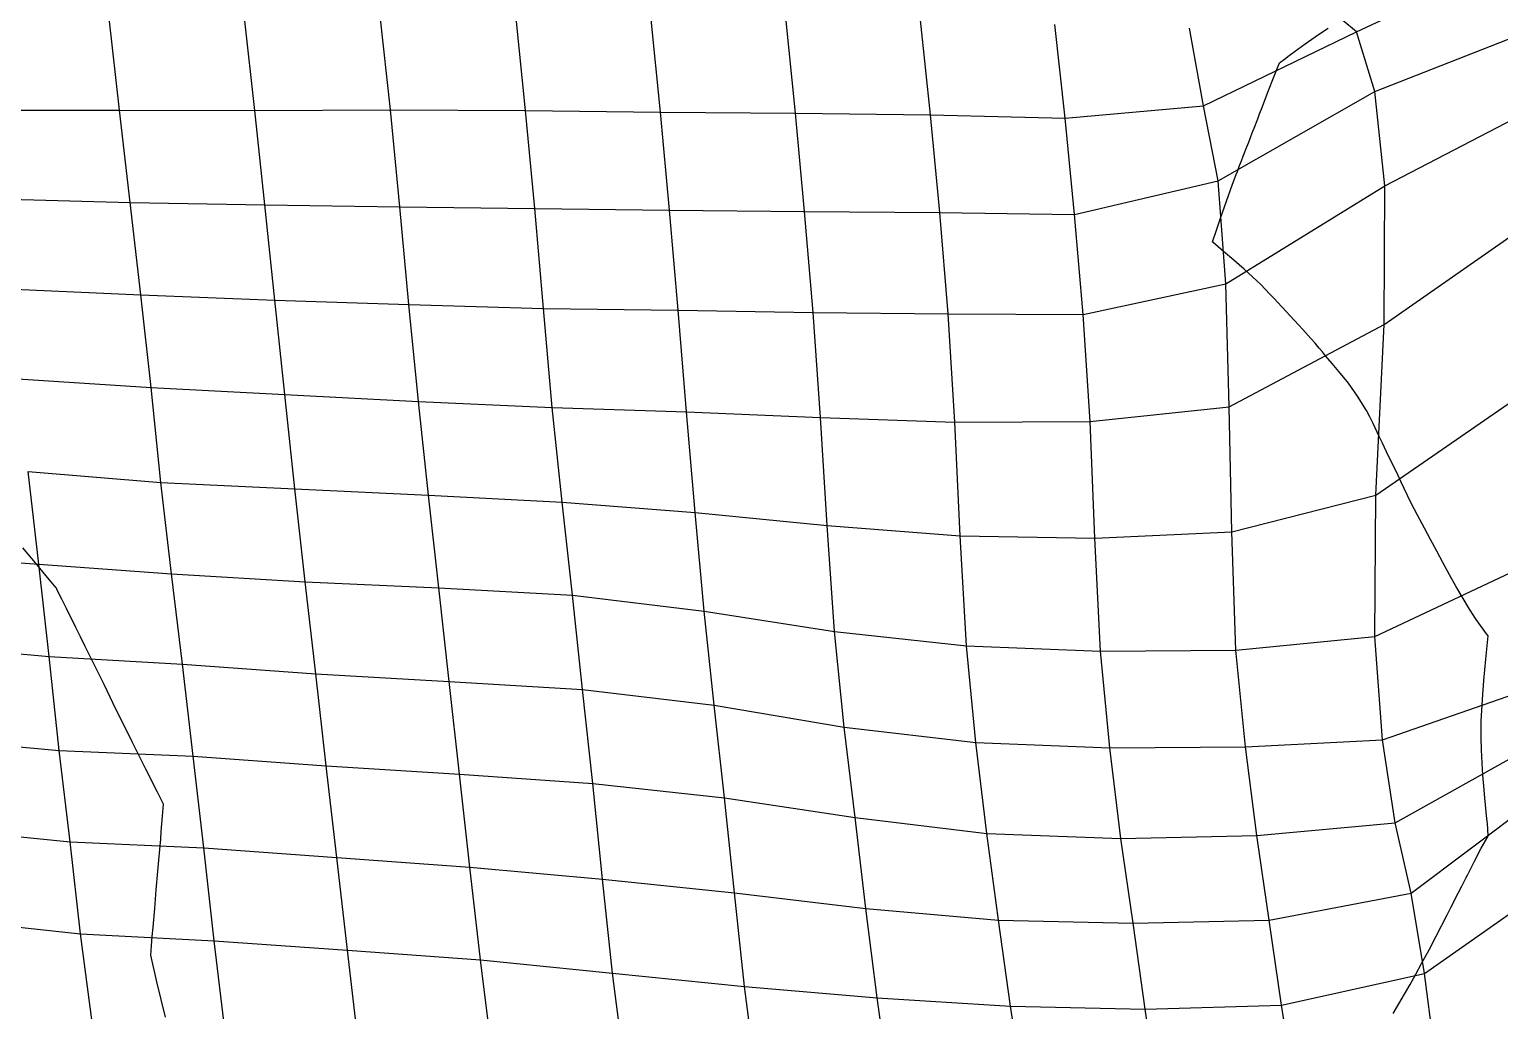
# Model space of a CAD drawing. Header units: metres. Extents: x -1994 to 1259, y -764 to 1460.
# Drawn here: x -1246 to -703, y 48 to 410 of the extents above; entities that cross this region are included whole.
import ezdxf

# ---------------------------------------------------------------- set-up
doc = ezdxf.new("R2010")
doc.units = ezdxf.units.M

msp = doc.modelspace()

# ---------------------------------------------------------------- linework, layer by layer
for p, q in [((-755.5172, 409.54034, -4328.5435), (-699.1654, 435.9453, -4353.5825)), ((-1212.3666, 380.66797, -4337.759), (-1216.2805, 414.63727, -4300.862)), ((-1162.406, 380.55493, -4333.0034), (-1166.2727, 414.71985, -4296.326)), ((-1112.3633, 380.7826, -4328.631), (-1116.1074, 415.4557, -4292.5244)), ((-1062.4434, 380.50092, -4323.686), (-1066.0234, 415.85468, -4288.3447)), ((-1012.5914, 379.9369, -4318.424), (-1016.15735, 415.34973, -4283.149)), ((-962.6967, 379.5501, -4313.3613), (-966.28754, 414.85992, -4277.97)), ((-912.86743, 378.8922, -4307.9937), (-916.5264, 413.91907, -4272.2847)), ((-755.5172, 409.54034, -4328.5435), (-765.5843, 417.979, -4262.9614)), ((-863.16156, 377.7223, -4302.051), (-866.9435, 412.23907, -4265.7686)), ((-812.07684, 382.27344, -4302.536), (-817.27783, 410.9024, -4259.6387)), ((-812.07684, 382.27344, -4302.536), (-755.5172, 409.54034, -4328.5435)), ((-772.09143, 406.8786, -4298.414), (-769.6295, 408.54773, -4297.3677)), ((-769.6295, 408.54773, -4297.3677), (-765.95404, 410.95312, -4295.678)), ((-748.71265, 387.5647, -4378.916), (-755.5172, 409.54034, -4328.5435)), ((-748.71265, 387.5647, -4378.916), (-693.5093, 409.20502, -4398.6016)), ((-780.378, 400.8078, -4301.274), (-778.6002, 402.1349, -4300.697)), ((-778.6002, 402.1349, -4300.697), (-777.2475, 403.14496, -4300.258)), ((-777.2475, 403.14496, -4300.258), (-775.8929, 404.14075, -4299.795)), ((-775.8929, 404.14075, -4299.795), (-774.535, 405.11877, -4299.302)), ((-774.535, 405.11877, -4299.302), (-772.09143, 406.8786, -4298.414)), ((-785.97925, 393.16046, -4310.14), (-783.9256, 398.0636, -4302.2856)), ((-783.9256, 398.0636, -4302.2856), (-782.15924, 399.43982, -4301.7964)), ((-782.15924, 399.43982, -4301.7964), (-780.378, 400.8078, -4301.274)), ((-788.27954, 387.23077, -4316.834), (-785.97925, 393.16046, -4310.14)), ((-806.6613, 354.53473, -4346.4336), (-748.71265, 387.5647, -4378.916)), ((-790.6793, 380.9773, -4323.49), (-788.27954, 387.23077, -4316.834)), ((-745.0361, 352.61078, -4414.707), (-748.71265, 387.5647, -4378.916)), ((-1262.3606, 380.64246, -4342.3584), (-1212.3666, 380.66797, -4337.759)), ((-1208.51, 346.46106, -4374.3887), (-1212.3666, 380.66797, -4337.759)), ((-1212.3666, 380.66797, -4337.759), (-1162.406, 380.55493, -4333.0034)), ((-1162.406, 380.55493, -4333.0034), (-1112.3633, 380.7826, -4328.631)), ((-1158.7267, 345.61212, -4368.8066), (-1162.406, 380.55493, -4333.0034)), ((-1108.9028, 344.93127, -4363.413), (-1112.3633, 380.7826, -4328.631)), ((-1112.3633, 380.7826, -4328.631), (-1062.4434, 380.50092, -4323.686)), ((-1059.0771, 344.2589, -4358.03), (-1062.4434, 380.50092, -4323.686)), ((-1062.4434, 380.50092, -4323.686), (-1012.5914, 379.9369, -4318.424)), ((-863.16156, 377.7223, -4302.051), (-812.07684, 382.27344, -4302.536)), ((-806.6613, 354.53473, -4346.4336), (-812.07684, 382.27344, -4302.536)), ((-791.355, 379.21655, -4325.3643), (-790.6793, 380.9773, -4323.49)), ((-745.0361, 352.61078, -4414.707), (-687.864, 382.4195, -4443.5703)), ((-1009.2299, 343.67523, -4352.7456), (-1012.5914, 379.9369, -4318.424)), ((-1012.5914, 379.9369, -4318.424), (-962.6967, 379.5501, -4313.3613)), ((-959.36066, 343.1834, -4347.5645), (-962.6967, 379.5501, -4313.3613)), ((-962.6967, 379.5501, -4313.3613), (-912.86743, 378.8922, -4307.9937)), ((-909.4684, 342.7868, -4342.4907), (-912.86743, 378.8922, -4307.9937)), ((-912.86743, 378.8922, -4307.9937), (-863.16156, 377.7223, -4302.051)), ((-859.6516, 342.07703, -4337.065), (-863.16156, 377.7223, -4302.051)), ((-793.36755, 373.99298, -4331.047), (-792.02795, 377.46698, -4327.25)), ((-792.02795, 377.46698, -4327.25), (-791.355, 379.21655, -4325.3643)), ((-795.36536, 368.82837, -4336.7876), (-794.03424, 372.2685, -4332.9575)), ((-794.03424, 372.2685, -4332.9575), (-793.36755, 373.99298, -4331.047)), ((-797.36035, 363.66797, -4342.506), (-796.0299, 367.11255, -4338.707)), ((-796.0299, 367.11255, -4338.707), (-795.36536, 368.82837, -4336.7876)), ((-799.51746, 358.02283, -4348.3726), (-799.11255, 359.09705, -4347.3423)), ((-799.11255, 359.09705, -4347.3423), (-798.7173, 360.13116, -4346.2666)), ((-798.7173, 360.13116, -4346.2666), (-798.0417, 361.89935, -4344.4277)), ((-798.0417, 361.89935, -4344.4277), (-797.36035, 363.66797, -4342.506)), ((-859.6516, 342.07703, -4337.065), (-806.6613, 354.53473, -4346.4336)), ((-803.745, 316.4265, -4378.6797), (-806.6613, 354.53473, -4346.4336)), ((-802.7742, 349.12927, -4355.446), (-801.29675, 353.24524, -4352.6294)), ((-801.29675, 353.24524, -4352.6294), (-799.9309, 356.91235, -4349.3623)), ((-799.9309, 356.91235, -4349.3623), (-799.51746, 358.02283, -4348.3726)), ((-1258.1562, 347.87848, -4380.6094), (-1208.51, 346.46106, -4374.3887)), ((-805.7237, 340.77625, -4360.414), (-802.7742, 349.12927, -4355.446)), ((-803.745, 316.4265, -4378.6797), (-745.0361, 352.61078, -4414.707)), ((-745.26953, 301.43353, -4432.27), (-745.0361, 352.61078, -4414.707)), ((-1204.6018, 312.4676, -4411.259), (-1208.51, 346.46106, -4374.3887)), ((-1208.51, 346.46106, -4374.3887), (-1158.7267, 345.61212, -4368.8066)), ((-1155.0967, 310.46527, -4404.3804), (-1158.7267, 345.61212, -4368.8066)), ((-1158.7267, 345.61212, -4368.8066), (-1108.9028, 344.93127, -4363.413)), ((-1105.5022, 308.83252, -4397.918), (-1108.9028, 344.93127, -4363.413)), ((-1108.9028, 344.93127, -4363.413), (-1059.0771, 344.2589, -4358.03)), ((-1055.861, 307.39478, -4391.674), (-1059.0771, 344.2589, -4358.03)), ((-1059.0771, 344.2589, -4358.03), (-1009.2299, 343.67523, -4352.7456)), ((-1006.03516, 306.7224, -4386.29), (-1009.2299, 343.67523, -4352.7456)), ((-1009.2299, 343.67523, -4352.7456), (-959.36066, 343.1834, -4347.5645)), ((-956.23926, 305.92603, -4380.767), (-959.36066, 343.1834, -4347.5645)), ((-959.36066, 343.1834, -4347.5645), (-909.4684, 342.7868, -4342.4907)), ((-906.38904, 305.3548, -4375.497), (-909.4684, 342.7868, -4342.4907)), ((-909.4684, 342.7868, -4342.4907), (-859.6516, 342.07703, -4337.065)), ((-745.26953, 301.43353, -4432.27), (-685.131, 343.55035, -4474.962)), ((-856.44775, 305.16162, -4370.6514), (-859.6516, 342.07703, -4337.065)), ((-807.26636, 336.33936, -4362.685), (-805.7237, 340.77625, -4360.414)), ((-808.773, 331.98163, -4364.783), (-807.26636, 336.33936, -4362.685)), ((-808.67993, 331.90155, -4364.9062), (-808.773, 331.98163, -4364.783)), ((-808.58685, 331.82153, -4365.029), (-808.67993, 331.90155, -4364.9062)), ((-808.4939, 331.74133, -4365.152), (-808.58685, 331.82153, -4365.029)), ((-806.5865, 330.0993, -4367.6694), (-808.4939, 331.74133, -4365.152)), ((-804.6793, 328.47394, -4370.198), (-806.5865, 330.0993, -4367.6694)), ((-800.89966, 325.23834, -4375.199), (-804.6793, 328.47394, -4370.198)), ((-798.9222, 323.5376, -4377.8105), (-800.89966, 325.23834, -4375.199)), ((-797.0497, 321.87665, -4380.2495), (-798.9222, 323.5376, -4377.8105)), ((-793.9034, 319.08557, -4384.348), (-797.0497, 321.87665, -4380.2495)), ((-856.44775, 305.16162, -4370.6514), (-803.745, 316.4265, -4378.6797)), ((-802.5884, 271.0163, -4402.7227), (-803.745, 316.4265, -4378.6797)), ((-790.7578, 316.12524, -4388.332), (-793.9034, 319.08557, -4384.348)), ((-787.6302, 312.82404, -4392.0537), (-790.7578, 316.12524, -4388.332)), ((-1254.0676, 314.63403, -4418.3213), (-1204.6018, 312.4676, -4411.259)), ((-1200.7737, 278.14252, -4447.756), (-1204.6018, 312.4676, -4411.259)), ((-1204.6018, 312.4676, -4411.259), (-1155.0967, 310.46527, -4404.3804)), ((-1151.3906, 275.63336, -4440.3086), (-1155.0967, 310.46527, -4404.3804)), ((-1155.0967, 310.46527, -4404.3804), (-1105.5022, 308.83252, -4397.918)), ((-786.1017, 311.2104, -4393.873), (-787.6302, 312.82404, -4392.0537)), ((-784.5743, 309.5819, -4395.6807), (-786.1017, 311.2104, -4393.873)), ((-781.5211, 306.30652, -4399.279), (-784.5743, 309.5819, -4395.6807)), ((-1102.0209, 273.06848, -4432.7983), (-1105.5022, 308.83252, -4397.918)), ((-1105.5022, 308.83252, -4397.918), (-1055.861, 307.39478, -4391.674)), ((-1052.5845, 270.78052, -4425.5996), (-1055.861, 307.39478, -4391.674)), ((-1055.861, 307.39478, -4391.674), (-1006.03516, 306.7224, -4386.29)), ((-1002.9918, 269.1405, -4419.1284), (-1006.03516, 306.7224, -4386.29)), ((-1006.03516, 306.7224, -4386.29), (-956.23926, 305.92603, -4380.767)), ((-953.5103, 267.03973, -4412.1396), (-956.23926, 305.92603, -4380.767)), ((-956.23926, 305.92603, -4380.767), (-906.38904, 305.3548, -4375.497)), ((-903.921, 265.386, -4405.6533), (-906.38904, 305.3548, -4375.497)), ((-906.38904, 305.3548, -4375.497), (-856.44775, 305.16162, -4370.6514)), ((-853.86835, 265.65503, -4401.327), (-856.44775, 305.16162, -4370.6514)), ((-779.99536, 304.65942, -4401.0703), (-781.5211, 306.30652, -4399.279)), ((-776.9619, 301.35596, -4404.6133), (-779.99536, 304.65942, -4401.0703)), ((-802.5884, 271.0163, -4402.7227), (-745.26953, 301.43353, -4432.27)), ((-775.40735, 299.64795, -4406.4185), (-776.9619, 301.35596, -4404.6133)), ((-772.39026, 296.276, -4409.884), (-775.40735, 299.64795, -4406.4185)), ((-748.3646, 238.38281, -4436.492), (-745.26953, 301.43353, -4432.27)), ((-770.85535, 294.5304, -4411.6274), (-772.39026, 296.276, -4409.884)), ((-769.3525, 292.76672, -4413.298), (-770.85535, 294.5304, -4411.6274)), ((-768.1445, 291.34894, -4414.6406), (-769.3525, 292.76672, -4413.298)), ((-766.9362, 289.93103, -4415.9834), (-768.1445, 291.34894, -4414.6406)), ((-764.53, 287.07556, -4418.6367), (-766.9362, 289.93103, -4415.9834)), ((-763.31366, 285.6161, -4419.9673), (-764.53, 287.07556, -4418.6367)), ((-762.1206, 284.14697, -4421.247), (-763.31366, 285.6161, -4419.9673)), ((-758.54834, 279.74835, -4425.08), (-762.1206, 284.14697, -4421.247)), ((-1249.9858, 281.36127, -4456.001), (-1200.7737, 278.14252, -4447.756)), ((-1197.1107, 243.13208, -4483.4834), (-1200.7737, 278.14252, -4447.756)), ((-1200.7737, 278.14252, -4447.756), (-1151.3906, 275.63336, -4440.3086)), ((-755.1344, 274.96857, -4428.3584), (-758.54834, 279.74835, -4425.08)), ((-748.3646, 238.38281, -4436.492), (-688.36096, 279.9403, -4478.556)), ((-1147.6865, 240.79364, -4476.2275), (-1151.3906, 275.63336, -4440.3086)), ((-1151.3906, 275.63336, -4440.3086), (-1102.0209, 273.06848, -4432.7983)), ((-1098.2771, 238.39343, -4468.9023), (-1102.0209, 273.06848, -4432.7983)), ((-1102.0209, 273.06848, -4432.7983), (-1052.5845, 270.78052, -4425.5996)), ((-751.809, 269.6631, -4431.1187), (-755.1344, 274.96857, -4428.3584)), ((-1048.9188, 235.78125, -4461.3394), (-1052.5845, 270.78052, -4425.5996)), ((-1052.5845, 270.78052, -4425.5996), (-1002.9918, 269.1405, -4419.1284)), ((-999.82837, 232.05762, -4452.5273), (-1002.9918, 269.1405, -4419.1284)), ((-1002.9918, 269.1405, -4419.1284), (-953.5103, 267.03973, -4412.1396)), ((-951.0134, 227.19116, -4442.431), (-953.5103, 267.03973, -4412.1396)), ((-953.5103, 267.03973, -4412.1396), (-903.921, 265.386, -4405.6533)), ((-853.86835, 265.65503, -4401.327), (-802.5884, 271.0163, -4402.7227)), ((-801.6121, 224.8584, -4425.9253), (-802.5884, 271.0163, -4402.7227)), ((-751.8025, 269.6526, -4431.124), (-751.809, 269.6631, -4431.1187)), ((-751.796, 269.64227, -4431.1294), (-751.8025, 269.6526, -4431.124)), ((-751.7896, 269.63196, -4431.135), (-751.796, 269.64227, -4431.1294)), ((-750.6254, 267.28748, -4432.1484), (-751.7896, 269.63196, -4431.135)), ((-749.4391, 264.85205, -4433.1533), (-750.6254, 267.28748, -4432.1484)), ((-903.921, 265.386, -4405.6533), (-853.86835, 265.65503, -4401.327)), ((-901.9372, 223.40845, -4433.5527), (-903.921, 265.386, -4405.6533)), ((-852.1633, 222.52081, -4427.9272), (-853.86835, 265.65503, -4401.327)), ((-747.1317, 260.0808, -4435.0854), (-749.4391, 264.85205, -4433.1533)), ((-745.9772, 257.6756, -4436.042), (-747.1317, 260.0808, -4435.0854)), ((-743.66907, 252.86292, -4437.95), (-745.9772, 257.6756, -4436.042)), ((-742.51556, 250.45538, -4438.9023), (-743.66907, 252.86292, -4437.95)), ((-740.2092, 245.64008, -4440.806), (-742.51556, 250.45538, -4438.9023)), ((-1242.2761, 212.93231, -4529.244), (-1246.1421, 247.10052, -4492.5703)), ((-1246.1421, 247.10052, -4492.5703), (-1197.1107, 243.13208, -4483.4834)), ((-739.0561, 243.23218, -4441.7573), (-740.2092, 245.64008, -4440.806)), ((-1193.1656, 209.29211, -4520.5254), (-1197.1107, 243.13208, -4483.4834)), ((-1197.1107, 243.13208, -4483.4834), (-1147.6865, 240.79364, -4476.2275)), ((-1143.8657, 206.43768, -4512.6904), (-1147.6865, 240.79364, -4476.2275)), ((-1147.6865, 240.79364, -4476.2275), (-1098.2771, 238.39343, -4468.9023)), ((-737.906, 240.81891, -4442.6987), (-739.0561, 243.23218, -4441.7573)), ((-735.46246, 235.69092, -4444.699), (-737.906, 240.81891, -4442.6987)), ((-1094.4182, 204.19574, -4505.543), (-1098.2771, 238.39343, -4468.9023)), ((-1098.2771, 238.39343, -4468.9023), (-1048.9188, 235.78125, -4461.3394)), ((-1045.0903, 201.45746, -4497.838), (-1048.9188, 235.78125, -4461.3394)), ((-1048.9188, 235.78125, -4461.3394), (-999.82837, 232.05762, -4452.5273)), ((-801.6121, 224.8584, -4425.9253), (-748.3646, 238.38281, -4436.492)), ((-748.82776, 186.25232, -4452.9844), (-748.3646, 238.38281, -4436.492)), ((-733.0615, 231.05847, -4446.9146), (-735.46246, 235.69092, -4444.699)), ((-996.5123, 195.60754, -4486.637), (-999.82837, 232.05762, -4452.5273)), ((-999.82837, 232.05762, -4452.5273), (-951.0134, 227.19116, -4442.431)), ((-730.46387, 226.25043, -4449.437), (-733.0615, 231.05847, -4446.9146)), ((-948.34674, 188.04694, -4473.5137), (-951.0134, 227.19116, -4442.431)), ((-951.0134, 227.19116, -4442.431), (-901.9372, 223.40845, -4433.5527)), ((-899.62604, 182.78918, -4462.9785), (-901.9372, 223.40845, -4433.5527)), ((-901.9372, 223.40845, -4433.5527), (-852.1633, 222.52081, -4427.9272)), ((-852.1633, 222.52081, -4427.9272), (-801.6121, 224.8584, -4425.9253)), ((-800.05804, 181.0979, -4451.8213), (-801.6121, 224.8584, -4425.9253)), ((-729.32227, 224.13727, -4450.5454), (-730.46387, 226.25043, -4449.437)), ((-728.1814, 222.0221, -4451.6514), (-729.32227, 224.13727, -4450.5454)), ((-1242.8832, 212.66907, -4529.6685), (-1248.0955, 218.97388, -4524.1025)), ((-850.1162, 180.80591, -4456.1216), (-852.1633, 222.52081, -4427.9272)), ((-725.90314, 217.78357, -4453.8496), (-728.1814, 222.0221, -4451.6514)), ((-724.76587, 215.66003, -4454.943), (-725.90314, 217.78357, -4453.8496)), ((-1291.4463, 216.32507, -4537.684), (-1242.2761, 212.93231, -4529.244)), ((-1240.2756, 209.52429, -4532.4595), (-1242.8832, 212.66907, -4529.6685)), ((-1238.4069, 178.77795, -4565.933), (-1242.2761, 212.93231, -4529.244)), ((-1242.2761, 212.93231, -4529.244), (-1193.1656, 209.29211, -4520.5254)), ((-748.82776, 186.25232, -4452.9844), (-692.46985, 212.68286, -4478.0522)), ((-723.6307, 213.53113, -4456.028), (-724.76587, 215.66003, -4454.943)), ((-721.22485, 209.01892, -4458.327), (-723.6307, 213.53113, -4456.028)), ((-1237.665, 206.3999, -4535.27), (-1240.2756, 209.52429, -4532.4595)), ((-1237.0603, 205.67633, -4535.921), (-1237.665, 206.3999, -4535.27)), ((-1189.0942, 175.97607, -4558.1562), (-1193.1656, 209.29211, -4520.5254)), ((-1193.1656, 209.29211, -4520.5254), (-1143.8657, 206.43768, -4512.6904)), ((-1139.9656, 172.41125, -4549.523), (-1143.8657, 206.43768, -4512.6904)), ((-1143.8657, 206.43768, -4512.6904), (-1094.4182, 204.19574, -4505.543)), ((-718.89233, 204.74792, -4460.621), (-721.22485, 209.01892, -4458.327)), ((-1236.4554, 204.95337, -4536.5728), (-1237.0603, 205.67633, -4535.921)), ((-1235.8503, 204.23157, -4537.2256), (-1236.4554, 204.95337, -4536.5728)), ((-1235.738, 204.00293, -4537.45), (-1235.8503, 204.23157, -4537.2256)), ((-1235.6255, 203.77441, -4537.675), (-1235.738, 204.00293, -4537.45)), ((-1235.513, 203.54596, -4537.8994), (-1235.6255, 203.77441, -4537.675)), ((-1233.7797, 200.02515, -4541.3633), (-1235.513, 203.54596, -4537.8994)), ((-1090.6537, 169.60675, -4541.7437), (-1094.4182, 204.19574, -4505.543)), ((-1094.4182, 204.19574, -4505.543), (-1045.0903, 201.45746, -4497.838)), ((-1041.3889, 166.60657, -4533.7446), (-1045.0903, 201.45746, -4497.838)), ((-1045.0903, 201.45746, -4497.838), (-996.5123, 195.60754, -4486.637)), ((-713.86316, 196.32672, -4466.05), (-718.89233, 204.74792, -4460.621)), ((-1232.0426, 196.5257, -4544.8467), (-1233.7797, 200.02515, -4541.3633)), ((-1228.566, 189.54156, -4551.826), (-1232.0426, 196.5257, -4544.8467)), ((-992.80383, 160.78625, -4522.5767), (-996.5123, 195.60754, -4486.637)), ((-996.5123, 195.60754, -4486.637), (-948.34674, 188.04694, -4473.5137)), ((-711.36316, 192.50824, -4468.9746), (-713.86316, 196.32672, -4466.05)), ((-708.71436, 188.90344, -4472.3457), (-711.36316, 192.50824, -4468.9746)), ((-1226.8265, 186.05652, -4555.3228), (-1228.566, 189.54156, -4551.826)), ((-1225.0874, 182.56964, -4558.8174), (-1226.8265, 186.05652, -4555.3228)), ((-944.7627, 152.70898, -4508.873), (-948.34674, 188.04694, -4473.5137)), ((-948.34674, 188.04694, -4473.5137), (-899.62604, 182.78918, -4462.9785)), ((-800.05804, 181.0979, -4451.8213), (-748.82776, 186.25232, -4452.9844)), ((-745.935, 148.04626, -4485.121), (-748.82776, 186.25232, -4452.9844)), ((-708.1012, 188.06915, -4473.1255), (-708.71436, 188.90344, -4472.3457)), ((-707.4861, 187.24927, -4473.919), (-708.1012, 188.06915, -4473.1255)), ((-707.80396, 177.78674, -4477.9004), (-706.8688, 186.44556, -4474.727)), ((-706.8688, 186.44556, -4474.727), (-707.4861, 187.24927, -4473.919)), ((-1287.2924, 183.35168, -4575.7), (-1238.4069, 178.77795, -4565.933)), ((-1221.6243, 175.62598, -4565.7764), (-1225.0874, 182.56964, -4558.8174)), ((-896.13965, 147.04614, -4497.8823), (-899.62604, 182.78918, -4462.9785)), ((-899.62604, 182.78918, -4462.9785), (-850.1162, 180.80591, -4456.1216)), ((-850.1162, 180.80591, -4456.1216), (-800.05804, 181.0979, -4451.8213)), ((-846.62695, 145.0747, -4491.039), (-850.1162, 180.80591, -4456.1216)), ((-796.54175, 145.47894, -4486.8647), (-800.05804, 181.0979, -4451.8213)), ((-1234.6494, 144.15942, -4602.1006), (-1238.4069, 178.77795, -4565.933)), ((-1238.4069, 178.77795, -4565.933), (-1189.0942, 175.97607, -4558.1562)), ((-1218.1411, 168.51001, -4572.7183), (-1221.6243, 175.62598, -4565.7764)), ((-1185.19, 141.9674, -4595.0093), (-1189.0942, 175.97607, -4558.1562)), ((-1189.0942, 175.97607, -4558.1562), (-1139.9656, 172.41125, -4549.523)), ((-708.506, 169.91675, -4482.4404), (-707.80396, 177.78674, -4477.9004)), ((-1214.7034, 161.42065, -4579.541), (-1218.1411, 168.51001, -4572.7183)), ((-1136.0564, 138.42297, -4586.399), (-1139.9656, 172.41125, -4549.523)), ((-1139.9656, 172.41125, -4549.523), (-1090.6537, 169.60675, -4541.7437)), ((-1086.8059, 135.36304, -4578.3325), (-1090.6537, 169.60675, -4541.7437)), ((-1090.6537, 169.60675, -4541.7437), (-1041.3889, 166.60657, -4533.7446)), ((-708.9586, 162.8775, -4488.465), (-708.506, 169.91675, -4482.4404)), ((-1037.6586, 131.8758, -4569.786), (-1041.3889, 166.60657, -4533.7446)), ((-1041.3889, 166.60657, -4533.7446), (-992.80383, 160.78625, -4522.5767)), ((-745.935, 148.04626, -4485.121), (-691.386, 166.97144, -4501.7563)), ((-1212.9778, 157.86182, -4582.966), (-1214.7034, 161.42065, -4579.541)), ((-1211.2471, 154.33032, -4586.417), (-1212.9778, 157.86182, -4582.966)), ((-988.92725, 126.66205, -4559.3), (-992.80383, 160.78625, -4522.5767)), ((-992.80383, 160.78625, -4522.5767), (-944.7627, 152.70898, -4508.873)), ((-709.4706, 154.91827, -4495.277), (-708.9586, 162.8775, -4488.465)), ((-1207.7776, 147.31598, -4593.364), (-1211.2471, 154.33032, -4586.417)), ((-940.70374, 119.341675, -4546.4463), (-944.7627, 152.70898, -4508.873)), ((-944.7627, 152.70898, -4508.873), (-896.13965, 147.04614, -4497.8823)), ((-709.5532, 148.9231, -4503.8013), (-709.4706, 154.91827, -4495.277)), ((-1283.5964, 148.47778, -4611.581), (-1234.6494, 144.15942, -4602.1006)), ((-1206.0386, 143.83295, -4596.8594), (-1207.7776, 147.31598, -4593.364)), ((-892.1303, 113.47272, -4535.224), (-896.13965, 147.04614, -4497.8823)), ((-896.13965, 147.04614, -4497.8823), (-846.62695, 145.0747, -4491.039)), ((-796.54175, 145.47894, -4486.8647), (-745.935, 148.04626, -4485.121)), ((-741.21106, 117.43811, -4525.7944), (-745.935, 148.04626, -4485.121)), ((-741.21106, 117.43811, -4525.7944), (-683.43286, 149.76172, -4557.4834)), ((-709.3696, 144.30371, -4513.1387), (-709.5532, 148.9231, -4503.8013)), ((-1230.6887, 110.38452, -4639.2163), (-1234.6494, 144.15942, -4602.1006)), ((-1234.6494, 144.15942, -4602.1006), (-1185.19, 141.9674, -4595.0093)), ((-1204.2977, 140.36212, -4600.366), (-1206.0386, 143.83295, -4596.8594)), ((-1181.2274, 108.19971, -4632.133), (-1185.19, 141.9674, -4595.0093)), ((-1185.19, 141.9674, -4595.0093), (-1136.0564, 138.42297, -4586.399)), ((-846.62695, 145.0747, -4491.039), (-796.54175, 145.47894, -4486.8647)), ((-842.59106, 111.61157, -4528.505), (-846.62695, 145.0747, -4491.039)), ((-792.3367, 112.71759, -4525.119), (-796.54175, 145.47894, -4486.8647)), ((-709.17456, 139.3941, -4523.0635), (-709.3696, 144.30371, -4513.1387)), ((-1202.7233, 137.22314, -4603.5376), (-1204.2977, 140.36212, -4600.366)), ((-1201.1458, 134.10144, -4606.725), (-1202.7233, 137.22314, -4603.5376)), ((-1132.1244, 104.528625, -4623.38), (-1136.0564, 138.42297, -4586.399)), ((-1136.0564, 138.42297, -4586.399), (-1086.8059, 135.36304, -4578.3325)), ((-735.38477, 91.403564, -4571.607), (-674.3563, 137.21301, -4618.4478)), ((-708.8865, 134.94476, -4533.303), (-709.17456, 139.3941, -4523.0635)), ((-1199.5657, 130.99689, -4609.9277), (-1201.1458, 134.10144, -4606.725)), ((-1198.4288, 128.7633, -4612.2314), (-1199.5657, 130.99689, -4609.9277)), ((-1082.9944, 100.96918, -4614.7524), (-1086.8059, 135.36304, -4578.3325)), ((-1086.8059, 135.36304, -4578.3325), (-1037.6586, 131.8758, -4569.786)), ((-1034.0735, 96.54242, -4605.1504), (-1037.6586, 131.8758, -4569.786)), ((-1037.6586, 131.8758, -4569.786), (-988.92725, 126.66205, -4559.3)), ((-708.5405, 130.87537, -4543.5938), (-708.8865, 134.94476, -4533.303)), ((-708.17615, 126.591, -4554.4287), (-708.5405, 130.87537, -4543.5938)), ((-1197.291, 126.53705, -4614.542), (-1198.4288, 128.7633, -4612.2314)), ((-1196.1516, 124.319214, -4616.86), (-1197.291, 126.53705, -4614.542)), ((-985.30304, 91.490845, -4594.8467), (-988.92725, 126.66205, -4559.3)), ((-988.92725, 126.66205, -4559.3), (-940.70374, 119.341675, -4546.4463)), ((-707.8086, 122.711914, -4564.661), (-708.17615, 126.591, -4554.4287)), ((-1196.7411, 117.05298, -4625.3374), (-1196.5149, 119.85077, -4622.0615)), ((-1196.5149, 119.85077, -4622.0615), (-1196.395, 121.335205, -4620.323)), ((-1196.395, 121.335205, -4620.323), (-1196.2739, 122.824585, -4618.589)), ((-1196.2739, 122.824585, -4618.589), (-1196.1516, 124.319214, -4616.86)), ((-707.36523, 118.88373, -4575.663), (-707.8086, 122.711914, -4564.661)), ((-1279.486, 115.324585, -4649.3945), (-1230.6887, 110.38452, -4639.2163)), ((-1197.211, 111.37793, -4631.8213), (-1196.9729, 114.229126, -4628.592)), ((-1196.9729, 114.229126, -4628.592), (-1196.7411, 117.05298, -4625.3374)), ((-936.71277, 85.69214, -4583.703), (-940.70374, 119.341675, -4546.4463)), ((-940.70374, 119.341675, -4546.4463), (-892.1303, 113.47272, -4535.224)), ((-792.3367, 112.71759, -4525.119), (-741.21106, 117.43811, -4525.7944)), ((-735.38477, 91.403564, -4571.607), (-741.21106, 117.43811, -4525.7944)), ((-707.16187, 117.129395, -4580.705), (-707.36523, 118.88373, -4575.663)), ((-707.022, 115.020874, -4585.596), (-707.16187, 117.129395, -4580.705)), ((-706.9551, 112.505615, -4590.3105), (-707.022, 115.020874, -4585.596)), ((-1226.7695, 76.43756, -4676.138), (-1230.6887, 110.38452, -4639.2163)), ((-1230.6887, 110.38452, -4639.2163), (-1181.2274, 108.19971, -4632.133)), ((-1197.5359, 107.48712, -4636.228), (-1197.211, 111.37793, -4631.8213)), ((-887.75616, 81.41315, -4574.267), (-892.1303, 113.47272, -4535.224)), ((-892.1303, 113.47272, -4535.224), (-842.59106, 111.61157, -4528.505)), ((-842.59106, 111.61157, -4528.505), (-792.3367, 112.71759, -4525.119)), ((-838.03467, 80.30823, -4568.3975), (-842.59106, 111.61157, -4528.505)), ((-787.77203, 81.448364, -4565.05), (-792.3367, 112.71759, -4525.119)), ((-709.4546, 107.987915, -4592.8477), (-706.9551, 112.505615, -4590.3105)), ((-1198.2195, 99.56299, -4644.891), (-1197.8712, 103.556335, -4640.5786)), ((-1197.8712, 103.556335, -4640.5786), (-1197.5359, 107.48712, -4636.228)), ((-1177.404, 73.85425, -4668.6074), (-1181.2274, 108.19971, -4632.133)), ((-1181.2274, 108.19971, -4632.133), (-1132.1244, 104.528625, -4623.38)), ((-1128.2583, 70.36041, -4660.0537), (-1132.1244, 104.528625, -4623.38)), ((-1132.1244, 104.528625, -4623.38), (-1082.9944, 100.96918, -4614.7524)), ((-730.4504, 61.668518, -4613.261), (-670.2352, 104.10303, -4656.3105)), ((-714.4413, 98.32977, -4596.3457), (-711.93713, 103.255554, -4594.773)), ((-711.93713, 103.255554, -4594.773), (-709.4546, 107.987915, -4592.8477)), ((-1198.8213, 92.66089, -4652.344), (-1198.2195, 99.56299, -4644.891)), ((-1079.1398, 66.75366, -4651.373), (-1082.9944, 100.96918, -4614.7524)), ((-1082.9944, 100.96918, -4614.7524), (-1034.0735, 96.54242, -4605.1504)), ((-715.00037, 97.22974, -4596.697), (-714.72095, 97.779785, -4596.5215)), ((-714.72095, 97.779785, -4596.5215), (-714.4413, 98.32977, -4596.3457)), ((-1199.425, 85.749756, -4659.789), (-1198.8213, 92.66089, -4652.344)), ((-1030.3271, 61.87793, -4641.2666), (-1034.0735, 96.54242, -4605.1504)), ((-1034.0735, 96.54242, -4605.1504), (-985.30304, 91.490845, -4594.8467)), ((-717.97473, 91.3692, -4598.5405), (-716.6277, 94.02844, -4597.7183)), ((-716.6277, 94.02844, -4597.7183), (-715.28, 96.67975, -4596.872)), ((-715.28, 96.67975, -4596.872), (-715.00037, 97.22974, -4596.697)), ((-981.54364, 56.880127, -4631.023), (-985.30304, 91.490845, -4594.8467)), ((-985.30304, 91.490845, -4594.8467), (-936.71277, 85.69214, -4583.703)), ((-787.77203, 81.448364, -4565.05), (-735.38477, 91.403564, -4571.607)), ((-730.4504, 61.668518, -4613.261), (-735.38477, 91.403564, -4571.607)), ((-720.6764, 86.053345, -4600.234), (-717.97473, 91.3692, -4598.5405)), ((-1275.5305, 81.52722, -4686.4854), (-1226.7695, 76.43756, -4676.138)), ((-1200.0239, 78.859924, -4667.254), (-1199.425, 85.749756, -4659.789)), ((-932.5512, 52.750244, -4621.7544), (-936.71277, 85.69214, -4583.703)), ((-936.71277, 85.69214, -4583.703), (-887.75616, 81.41315, -4574.267)), ((-726.10315, 75.48169, -4603.8926), (-722.0125, 83.43323, -4601.093)), ((-722.0125, 83.43323, -4601.093), (-720.6764, 86.053345, -4600.234)), ((-1222.5371, 43.789062, -4714.5195), (-1226.7695, 76.43756, -4676.138)), ((-1226.7695, 76.43756, -4676.138), (-1177.404, 73.85425, -4668.6074)), ((-1200.3292, 75.34912, -4671.0576), (-1200.0239, 78.859924, -4667.254)), ((-883.3176, 49.620728, -4613.61), (-887.75616, 81.41315, -4574.267)), ((-887.75616, 81.41315, -4574.267), (-838.03467, 80.30823, -4568.3975)), ((-838.03467, 80.30823, -4568.3975), (-787.77203, 81.448364, -4565.05)), ((-833.5977, 48.509216, -4607.7324), (-838.03467, 80.30823, -4568.3975)), ((-783.2558, 49.97827, -4604.755), (-787.77203, 81.448364, -4565.05)), ((-1200.8945, 68.5332, -4678.8325), (-1200.6194, 71.91162, -4674.908)), ((-1200.6194, 71.91162, -4674.908), (-1200.3292, 75.34912, -4671.0576)), ((-1173.4382, 40.10028, -4705.7466), (-1177.404, 73.85425, -4668.6074)), ((-1177.404, 73.85425, -4668.6074), (-1128.2583, 70.36041, -4660.0537)), ((-728.7439, 70.44287, -4605.929), (-726.10315, 75.48169, -4603.8926)), ((-1200.1448, 65.203186, -4682.494), (-1200.8945, 68.5332, -4678.8325)), ((-1199.385, 61.932373, -4686.201), (-1200.1448, 65.203186, -4682.494)), ((-1124.3279, 36.460083, -4697.0283), (-1128.2583, 70.36041, -4660.0537)), ((-1128.2583, 70.36041, -4660.0537), (-1079.1398, 66.75366, -4651.373)), ((-1074.9617, 33.880676, -4689.502), (-1079.1398, 66.75366, -4651.373)), ((-1079.1398, 66.75366, -4651.373), (-1030.3271, 61.87793, -4641.2666)), ((-733.59155, 61.490112, -4610.386), (-731.47736, 65.394714, -4608.4424)), ((-731.47736, 65.394714, -4608.4424), (-728.7439, 70.44287, -4605.929)), ((-1198.615, 58.71228, -4689.956), (-1199.385, 61.932373, -4686.201)), ((-1026.0713, 29.32727, -4679.758), (-1030.3271, 61.87793, -4641.2666)), ((-1030.3271, 61.87793, -4641.2666), (-981.54364, 56.880127, -4631.023)), ((-783.2558, 49.97827, -4604.755), (-730.4504, 61.668518, -4613.261)), ((-735.70685, 57.71411, -4612.6475), (-733.59155, 61.490112, -4610.386)), ((-726.23175, 28.963562, -4651.579), (-730.4504, 61.668518, -4613.261)), ((-1197.0479, 52.15796, -4697.598), (-1198.615, 58.71228, -4689.956)), ((-977.30304, 24.266449, -4669.4434), (-981.54364, 56.880127, -4631.023)), ((-981.54364, 56.880127, -4631.023), (-932.5512, 52.750244, -4621.7544)), ((-739.85956, 50.5083, -4617.59), (-735.70685, 57.71411, -4612.6475)), ((-1195.4869, 45.56836, -4705.2114), (-1197.0479, 52.15796, -4697.598)), ((-928.08673, 21.06543, -4661.2183), (-932.5512, 52.750244, -4621.7544)), ((-932.5512, 52.750244, -4621.7544), (-883.3176, 49.620728, -4613.61)), ((-878.67664, 18.667908, -4653.896), (-883.3176, 49.620728, -4613.61)), ((-883.3176, 49.620728, -4613.61), (-833.5977, 48.509216, -4607.7324)), ((-833.5977, 48.509216, -4607.7324), (-783.2558, 49.97827, -4604.755)), ((-778.35504, 20.103363, -4646.2524), (-783.2558, 49.97827, -4604.755)), ((-741.94293, 46.998535, -4620.3247), (-739.85956, 50.5083, -4617.59)), ((-828.9453, 17.603638, -4648.0723), (-833.5977, 48.509216, -4607.7324))]:
    msp.add_line(p, q)

doc.saveas('drawing.dxf')
